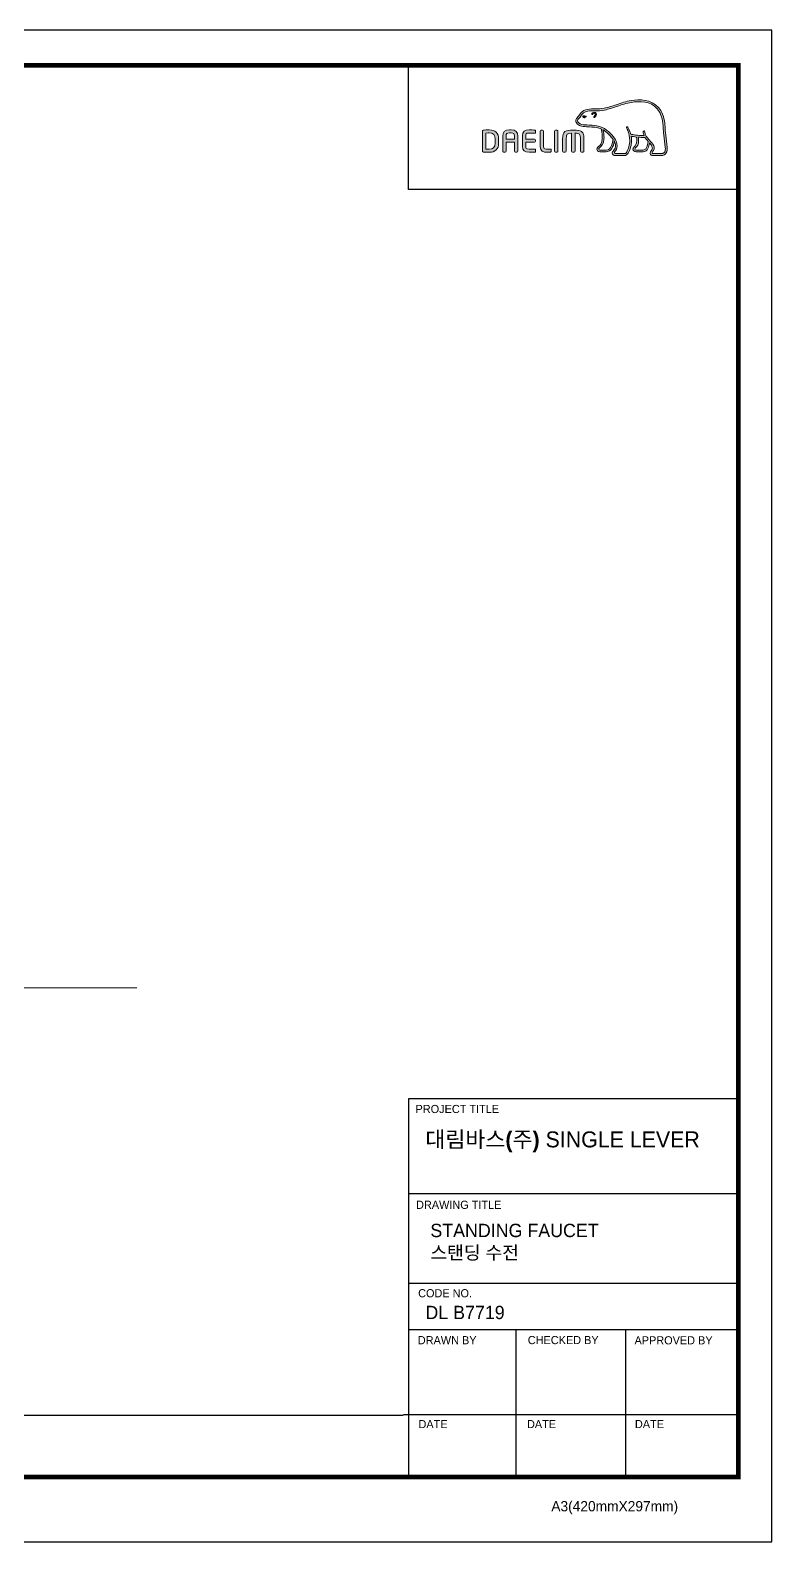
# Model space of a CAD drawing. Extents: x 0 to 3160, y 0 to 2315.
# Drawn here: x 2024 to 3160, y 0 to 2315 of the extents above; entities that cross this region are included whole.
import ezdxf

# ---------------------------------------------------------------- set-up
doc = ezdxf.new("R2010")
doc.units = 0
doc.header["$LTSCALE"] = 10
doc.header["$MEASUREMENT"] = 0
doc.layers.get('0').update_dxf_attribs({"linetype": 'CONTINUOUS'})
doc.layers.add('레이어 1', color=7, linetype='CONTINUOUS', lineweight=0)
doc.layers.add('치수선', color=7, linetype='CONTINUOUS', lineweight=20)
doc.styles.add('Daelim Dimension', font='')
doc.styles.get('Daelim Dimension').set_extended_font_data('나눔고딕')

msp = doc.modelspace()

# ---------------------------------------------------------------- hatches: boundary and pattern name
at = {"layer": '레이어 1'}
h = msp.add_hatch(color=5, dxfattribs=at)
h.dxf.hatch_style = 1
edge = h.paths.add_edge_path(flags=16)
edge.add_spline(control_points=[(2994.8, 2127.6), (2993.5, 2126), (2991.7, 2126), (2991.7, 2126), (2991.7, 2126), (2977.8, 2126), (2977.8, 2126), (2977.3, 2126), (2976.9, 2126.2), (2976.7, 2126.4), (2976.4, 2126.6), (2976.3, 2126.9), (2976.3, 2127.3), (2976.3, 2128.1), (2976.9, 2128.8), (2977.5, 2129.6), (2978.1, 2130.3), (2978.6, 2131), (2978.9, 2131.8), (2979.7, 2133.9), (2979.6, 2136), (2978.7, 2138), (2977.1, 2141.4), (2974.6, 2144.2), (2972.3, 2146.8), (2972.3, 2146.8), (2971.5, 2147.7), (2971.5, 2147.7), (2968.4, 2151.1), (2965.3, 2154.6), (2965, 2159.4), (2964.9, 2160.3), (2964.5, 2160.9), (2963.9, 2160.9), (2963.9, 2160.9), (2963, 2160.5), (2963, 2160.5), (2962.7, 2160.2), (2962.6, 2159.8), (2962.6, 2159.3), (2962.6, 2159.3), (2962.6, 2159.2), (2962.6, 2159.2), (2962.7, 2157.4), (2963.2, 2155.8), (2963.9, 2154), (2963.9, 2154), (2963.9, 2153.8), (2963.9, 2153.8), (2963.9, 2153.8), (2963.8, 2153.8), (2963.8, 2153.8), (2954.9, 2153.5), (2946.1, 2155.1), (2943.6, 2155.8), (2942, 2162.1), (2939.4, 2166.3), (2939.3, 2166.5), (2939.1, 2166.8), (2938.8, 2167.1), (2938.5, 2167.2), (2938.5, 2167.2), (2937.7, 2167.1), (2937.6, 2167.1), (2937.6, 2167), (2937.5, 2166.8), (2937.2, 2166.4), (2937.2, 2166.4), (2937.1, 2166.1), (2937.1, 2166.1), (2937.1, 2166.1), (2937.4, 2165.3), (2937.4, 2165.3), (2937.6, 2164.9), (2942.1, 2156.9), (2942.1, 2146.3), (2942.1, 2139.8), (2940.4, 2133.6), (2937, 2128), (2936.2, 2126.6), (2935.1, 2126), (2933.6, 2126), (2933.6, 2126), (2919.9, 2126), (2919.9, 2126), (2919.4, 2126), (2918.5, 2126.3), (2918.5, 2127.3), (2918.5, 2127.9), (2919, 2128.8), (2919.8, 2129.7), (2925.5, 2136.1), (2922.3, 2146), (2916.8, 2152.5), (2911.5, 2158.8), (2902.9, 2166.7), (2891.9, 2168.7), (2887.9, 2169.3), (2881.5, 2169.7), (2876.3, 2170), (2876.3, 2170), (2871.1, 2170.3), (2871.1, 2170.3), (2868.4, 2170.6), (2863.9, 2172.2), (2862.5, 2174.8), (2862, 2175.8), (2862, 2176.9), (2862.8, 2178.2), (2863.2, 2178.9), (2863.8, 2179.6), (2864.6, 2180.3), (2865.5, 2181.2), (2866.4, 2182.1), (2867.1, 2183.3), (2867.1, 2183.3), (2867.3, 2183.7), (2867.3, 2183.7), (2869.9, 2188.7), (2875.3, 2191.4), (2883.4, 2191.6), (2883.4, 2191.6), (2888, 2191.7), (2888, 2191.7), (2893, 2191.7), (2898.7, 2191.7), (2903.3, 2192.7), (2909.9, 2194.1), (2916.5, 2196.4), (2922.3, 2198.4), (2922.3, 2198.4), (2922.5, 2198.4), (2922.5, 2198.4), (2929.6, 2200.9), (2937.1, 2203.4), (2944.7, 2204.6), (2956.8, 2206.7), (2973.5, 2206.6), (2984, 2194.8), (2988.8, 2189.4), (2991.8, 2181.8), (2992.9, 2172.5), (2992.9, 2172.5), (2992.8, 2172.5), (2992.8, 2172.6), (2992.9, 2172.4), (2992.9, 2171.3), (2993.4, 2165.4), (2993.5, 2162.5), (2993.6, 2159.6), (2994.4, 2154.1), (2994.4, 2154.1), (2996.5, 2135.7), (2996.5, 2135.7), (2996.5, 2135.7), (2996.6, 2133.5), (2996.6, 2133.5), (2996.6, 2130.9), (2996, 2128.9), (2994.8, 2127.6)], knot_values=[0, 0, 0, 0, 1, 1, 1, 2, 2, 2, 3, 3, 3, 4, 4, 4, 5, 5, 5, 6, 6, 6, 7, 7, 7, 8, 8, 8, 9, 9, 9, 10, 10, 10, 11, 11, 11, 12, 12, 12, 13, 13, 13, 14, 14, 14, 15, 15, 15, 16, 16, 16, 17, 17, 17, 18, 18, 18, 19, 19, 19, 20, 20, 20, 21, 21, 21, 22, 22, 22, 23, 23, 23, 24, 24, 24, 25, 25, 25, 26, 26, 26, 27, 27, 27, 28, 28, 28, 29, 29, 29, 30, 30, 30, 31, 31, 31, 32, 32, 32, 33, 33, 33, 34, 34, 34, 35, 35, 35, 36, 36, 36, 37, 37, 37, 38, 38, 38, 39, 39, 39, 40, 40, 40, 41, 41, 41, 42, 42, 42, 43, 43, 43, 44, 44, 44, 45, 45, 45, 46, 46, 46, 47, 47, 47, 48, 48, 48, 49, 49, 49, 50, 50, 50, 51, 51, 51, 52, 52, 52, 53, 53, 53, 53], degree=3, periodic=0)
edge = h.paths.add_edge_path(flags=16)
edge.add_spline(control_points=[(2962.8, 2131.5), (2962.8, 2131.5), (2951.5, 2131.5), (2951.5, 2131.5), (2950.7, 2131.5), (2950, 2132.2), (2950, 2133.1), (2950, 2133.6), (2950.5, 2134.4), (2951, 2134.9), (2953.3, 2137.1), (2955.7, 2140.2), (2955.7, 2145.9), (2955.7, 2145.9), (2955.5, 2148.5), (2955.5, 2148.5), (2955.5, 2148.5), (2955.1, 2151.1), (2955.1, 2151.1), (2955.1, 2151.1), (2955.1, 2151.2), (2955.1, 2151.2), (2955.1, 2151.2), (2955.2, 2151.2), (2955.2, 2151.2), (2957.3, 2151.1), (2961.4, 2150.8), (2965.4, 2151), (2966.4, 2149.4), (2968, 2147.4), (2970.3, 2144.7), (2970.2, 2143.4), (2969.1, 2131.5), (2962.8, 2131.5)], knot_values=[0, 0, 0, 0, 1, 1, 1, 2, 2, 2, 3, 3, 3, 4, 4, 4, 5, 5, 5, 6, 6, 6, 7, 7, 7, 8, 8, 8, 9, 9, 9, 10, 10, 10, 11, 11, 11, 11], degree=3, periodic=0)
edge = h.paths.add_edge_path(flags=16)
edge.add_spline(control_points=[(2906.1, 2131.5), (2906.1, 2131.5), (2896.2, 2131.5), (2896.2, 2131.5), (2895.4, 2131.5), (2894.6, 2132.1), (2894.6, 2133.1), (2894.6, 2133.6), (2895.1, 2134.3), (2895.9, 2135), (2898.4, 2137), (2902.2, 2140), (2902.6, 2148.3), (2902.6, 2148.3), (2902.7, 2150.6), (2902.7, 2150.6), (2902.7, 2154.2), (2901.9, 2158.5), (2901.1, 2162.3), (2901.1, 2162.3), (2901, 2162.7), (2901, 2162.7), (2901, 2162.7), (2901.3, 2162.4), (2901.3, 2162.4), (2902.8, 2161.5), (2910.9, 2156), (2916.6, 2147.9), (2916.2, 2144.1), (2914, 2131.5), (2906.1, 2131.5)], knot_values=[0, 0, 0, 0, 1, 1, 1, 2, 2, 2, 3, 3, 3, 4, 4, 4, 5, 5, 5, 6, 6, 6, 7, 7, 7, 8, 8, 8, 9, 9, 9, 10, 10, 10, 10], degree=3, periodic=0)
edge = h.paths.add_edge_path()
edge.add_spline(control_points=[(2999.3, 2136), (2999.3, 2136), (2997.2, 2154.5), (2997.2, 2154.5), (2996.4, 2160), (2996.3, 2162.9), (2996.2, 2165.5), (2996.2, 2165.5), (2995.7, 2172.8), (2995.7, 2172.8), (2994.6, 2182.7), (2991.3, 2190.8), (2986.1, 2196.7), (2974.8, 2209.4), (2957.1, 2209.5), (2944.2, 2207.4), (2936.3, 2206.1), (2928.8, 2203.5), (2921.5, 2201), (2921.5, 2201), (2921.2, 2201), (2921.2, 2201), (2915.5, 2199), (2909.1, 2196.8), (2902.7, 2195.5), (2898.4, 2194.5), (2892.9, 2194.5), (2888.1, 2194.5), (2888.1, 2194.5), (2883.3, 2194.4), (2883.3, 2194.4), (2874.2, 2194.2), (2867.9, 2191), (2864.7, 2185), (2864.7, 2185), (2864.6, 2184.7), (2864.6, 2184.7), (2864.1, 2183.8), (2863.3, 2183), (2862.6, 2182.3), (2861.9, 2181.5), (2861, 2180.7), (2860.3, 2179.6), (2859.7, 2178.5), (2859.3, 2177.3), (2859.3, 2176.2), (2859.3, 2175.3), (2859.6, 2174.3), (2860.1, 2173.5), (2862, 2169.8), (2867.6, 2167.8), (2870.9, 2167.6), (2870.9, 2167.6), (2875.8, 2167.3), (2875.9, 2167.2), (2880.8, 2167), (2887.5, 2166.6), (2891.4, 2165.9), (2893.6, 2165.5), (2896.2, 2164.7), (2898.6, 2163.5), (2898.8, 2162.9), (2900, 2157.4), (2900, 2150.6), (2900, 2150.6), (2900, 2148.5), (2900, 2148.5), (2899.6, 2141.3), (2896.5, 2138.8), (2894.2, 2137), (2894, 2136.8), (2892, 2135.1), (2891.8, 2133.1), (2891.7, 2131.9), (2892, 2130.9), (2892.7, 2130.1), (2893.5, 2129.3), (2894.6, 2128.9), (2896.2, 2128.9), (2896.2, 2128.9), (2906.1, 2128.9), (2906.1, 2128.9), (2913.5, 2128.9), (2917.2, 2136.9), (2918.3, 2144.4), (2918.3, 2144.4), (2918.3, 2145.4), (2918.3, 2145.4), (2918.3, 2145.4), (2918.6, 2144.9), (2918.6, 2144.9), (2919.6, 2142.8), (2920.2, 2140.3), (2920.2, 2138.3), (2920.2, 2135.7), (2919.3, 2133.3), (2917.7, 2131.6), (2917.4, 2131.2), (2915.4, 2129.1), (2915.4, 2127.1), (2915.4, 2127.1), (2915.4, 2126.7), (2915.4, 2126.7), (2915.7, 2124.3), (2917.6, 2123.2), (2919.5, 2123.2), (2919.5, 2123.2), (2933.6, 2123.2), (2933.6, 2123.2), (2936.1, 2123.2), (2938.1, 2124.4), (2939.4, 2126.5), (2943, 2132.5), (2944.8, 2139), (2944.8, 2145.8), (2944.8, 2147.9), (2944.6, 2150.1), (2944.3, 2152.5), (2944.3, 2152.5), (2944.2, 2152.7), (2944.2, 2152.7), (2944.2, 2152.7), (2944.4, 2152.6), (2944.4, 2152.6), (2946.1, 2152.3), (2948.8, 2151.8), (2952.2, 2151.5), (2952.2, 2151.5), (2952.3, 2151.5), (2952.3, 2151.5), (2952.3, 2151.5), (2952.8, 2148.9), (2952.8, 2148.9), (2952.8, 2148.9), (2952.9, 2148.3), (2952.9, 2148.3), (2952.9, 2148.3), (2953, 2146), (2953, 2146), (2953, 2140.5), (2950.5, 2138.1), (2949.2, 2136.8), (2949.1, 2136.8), (2947.3, 2134.9), (2947.1, 2133.2), (2947.1, 2133.2), (2947, 2132.7), (2947, 2132.7), (2947, 2132.2), (2947.1, 2131.1), (2948.1, 2130.2), (2948.9, 2129.3), (2950.1, 2128.9), (2951.8, 2128.9), (2951.8, 2128.9), (2962.8, 2128.9), (2962.8, 2128.9), (2969.5, 2128.9), (2971.5, 2137.4), (2972.3, 2142.1), (2972.3, 2142.1), (2972.3, 2142.6), (2972.3, 2142.6), (2972.3, 2142.6), (2972.6, 2142.3), (2972.6, 2142.3), (2974.1, 2140.3), (2975.5, 2138.1), (2976.1, 2136.8), (2976.5, 2136), (2976.7, 2135.3), (2976.7, 2134.5), (2976.7, 2134.5), (2976.4, 2132.9), (2976.4, 2132.9), (2976.2, 2132), (2975.6, 2131.2), (2975, 2130.5), (2974.1, 2129.4), (2973.3, 2128.2), (2973.3, 2126.8), (2973.3, 2126.8), (2973.4, 2126.1), (2973.4, 2126.1), (2973.8, 2124.2), (2975.2, 2123.2), (2977.5, 2123.2), (2977.5, 2123.2), (2991.7, 2123.2), (2991.7, 2123.2), (2992, 2123.2), (2994.7, 2123.3), (2996.9, 2125.6), (2998.6, 2127.5), (2999.5, 2130.1), (2999.5, 2133.5), (2999.5, 2133.5), (2999.3, 2136), (2999.3, 2136)], knot_values=[0, 0, 0, 0, 1, 1, 1, 2, 2, 2, 3, 3, 3, 4, 4, 4, 5, 5, 5, 6, 6, 6, 7, 7, 7, 8, 8, 8, 9, 9, 9, 10, 10, 10, 11, 11, 11, 12, 12, 12, 13, 13, 13, 14, 14, 14, 15, 15, 15, 16, 16, 16, 17, 17, 17, 18, 18, 18, 19, 19, 19, 20, 20, 20, 21, 21, 21, 22, 22, 22, 23, 23, 23, 24, 24, 24, 25, 25, 25, 26, 26, 26, 27, 27, 27, 28, 28, 28, 29, 29, 29, 30, 30, 30, 31, 31, 31, 32, 32, 32, 33, 33, 33, 34, 34, 34, 35, 35, 35, 36, 36, 36, 37, 37, 37, 38, 38, 38, 39, 39, 39, 40, 40, 40, 41, 41, 41, 42, 42, 42, 43, 43, 43, 44, 44, 44, 45, 45, 45, 46, 46, 46, 47, 47, 47, 48, 48, 48, 49, 49, 49, 50, 50, 50, 51, 51, 51, 52, 52, 52, 53, 53, 53, 54, 54, 54, 55, 55, 55, 56, 56, 56, 57, 57, 57, 58, 58, 58, 59, 59, 59, 60, 60, 60, 61, 61, 61, 62, 62, 62, 63, 63, 63, 64, 64, 64, 65, 65, 65, 66, 66, 66, 66], degree=3, periodic=0)
edge = h.paths.add_edge_path(flags=0)
edge.add_spline(control_points=[(2870.6, 2183.7), (2870.6, 2183.7), (2872.7, 2184.6), (2875.2, 2183.6), (2875.2, 2183.6), (2875.6, 2183.5), (2875.1, 2182.9), (2873.9, 2181.2), (2872.7, 2180.9), (2872.7, 2180.9), (2872.7, 2180.9), (2871.8, 2180.6), (2871.3, 2181.2), (2870.3, 2182.3), (2870.3, 2183), (2870.3, 2183), (2870.3, 2183), (2870.2, 2183.5), (2870.6, 2183.7)], knot_values=[0, 0, 0, 0, 1, 1, 1, 2, 2, 2, 3, 3, 3, 4, 4, 4, 5, 5, 5, 6, 6, 6, 6], degree=3, periodic=0)
edge = h.paths.add_edge_path(flags=0)
edge.add_spline(control_points=[(2884.2, 2187.4), (2883.9, 2187.1), (2883.9, 2186.5), (2884.2, 2186.2), (2884.5, 2186), (2885.1, 2186), (2885.4, 2186.4), (2885.5, 2186.5), (2887.2, 2188.5), (2888.7, 2187.5), (2889.2, 2187.1), (2889.4, 2186.6), (2889.3, 2185.9), (2889.2, 2184.8), (2888.2, 2183.5), (2887.6, 2183.1), (2887.2, 2182.8), (2886.9, 2182.3), (2887.1, 2181.9), (2887.3, 2181.5), (2887.8, 2181.4), (2888.2, 2181.6), (2889.4, 2182.2), (2891, 2184.1), (2891.2, 2185.9), (2891.3, 2187.2), (2890.7, 2188.2), (2889.7, 2188.9), (2887.6, 2190.5), (2885.1, 2188.4), (2884.2, 2187.4)], knot_values=[0, 0, 0, 0, 1, 1, 1, 2, 2, 2, 3, 3, 3, 4, 4, 4, 5, 5, 5, 6, 6, 6, 7, 7, 7, 8, 8, 8, 9, 9, 9, 10, 10, 10, 10], degree=3, periodic=0)
edge = h.paths.add_edge_path(flags=0)
edge.add_spline(control_points=[(2883.9, 2185.9), (2883.9, 2185.9), (2883.9, 2185.9), (2883.9, 2185.9), (2883.9, 2185.9), (2883.9, 2185.9), (2883.9, 2185.9)], knot_values=[0, 0, 0, 0, 1, 1, 1, 2, 2, 2, 2], degree=3, periodic=0)
h = msp.add_hatch(color=5, dxfattribs=at)
h.dxf.hatch_style = 2
edge = h.paths.add_edge_path()
edge.add_spline(control_points=[(2870.6, 2183.7), (2870.6, 2183.7), (2872.7, 2184.6), (2875.2, 2183.6), (2875.2, 2183.6), (2875.6, 2183.5), (2875.1, 2182.9), (2873.9, 2181.2), (2872.7, 2180.9), (2872.7, 2180.9), (2872.7, 2180.9), (2871.8, 2180.6), (2871.3, 2181.2), (2870.3, 2182.3), (2870.3, 2183), (2870.3, 2183), (2870.3, 2183), (2870.2, 2183.5), (2870.6, 2183.7)], knot_values=[0, 0, 0, 0, 1, 1, 1, 2, 2, 2, 3, 3, 3, 4, 4, 4, 5, 5, 5, 6, 6, 6, 6], degree=3, periodic=0)
h = msp.add_hatch(color=5, dxfattribs=at)
h.dxf.hatch_style = 2
edge = h.paths.add_edge_path()
edge.add_spline(control_points=[(2884.2, 2187.4), (2883.9, 2187.1), (2883.9, 2186.5), (2884.2, 2186.2), (2884.5, 2186), (2885.1, 2186), (2885.4, 2186.4), (2885.5, 2186.5), (2887.2, 2188.5), (2888.7, 2187.5), (2889.2, 2187.1), (2889.4, 2186.6), (2889.3, 2185.9), (2889.2, 2184.8), (2888.2, 2183.5), (2887.6, 2183.1), (2887.2, 2182.8), (2886.9, 2182.3), (2887.1, 2181.9), (2887.3, 2181.5), (2887.8, 2181.4), (2888.2, 2181.6), (2889.4, 2182.2), (2891, 2184.1), (2891.2, 2185.9), (2891.3, 2187.2), (2890.7, 2188.2), (2889.7, 2188.9), (2887.6, 2190.5), (2885.1, 2188.4), (2884.2, 2187.4)], knot_values=[0, 0, 0, 0, 1, 1, 1, 2, 2, 2, 3, 3, 3, 4, 4, 4, 5, 5, 5, 6, 6, 6, 7, 7, 7, 8, 8, 8, 9, 9, 9, 10, 10, 10, 10], degree=3, periodic=0)
h = msp.add_hatch(color=5, dxfattribs=at)
h.dxf.hatch_style = 2
edge = h.paths.add_edge_path()
edge.add_spline(control_points=[(2735.9, 2142.3), (2735.9, 2135.9), (2733, 2132.7), (2727, 2132.7), (2727, 2132.7), (2722.8, 2132.8), (2721.7, 2132.8), (2721.7, 2132.8), (2721.7, 2157.5), (2721.7, 2157.5), (2723.9, 2157.7), (2726.9, 2157.8), (2727, 2157.8), (2733.2, 2157.8), (2735.9, 2154.8), (2735.9, 2148.2), (2735.9, 2148.2), (2735.9, 2142.3), (2735.9, 2142.3)], knot_values=[0, 0, 0, 0, 1, 1, 1, 2, 2, 2, 3, 3, 3, 4, 4, 4, 5, 5, 5, 6, 6, 6, 6], degree=3, periodic=0)
edge = h.paths.add_edge_path()
edge.add_spline(control_points=[(2727, 2162.4), (2723.6, 2162.4), (2719.3, 2162.2), (2717.8, 2162), (2716.9, 2161.8), (2716.4, 2161.2), (2716.4, 2160.3), (2716.4, 2160.3), (2716.4, 2130.2), (2716.4, 2130.2), (2716.4, 2129.3), (2716.9, 2128.7), (2717.9, 2128.5), (2719.2, 2128.3), (2723.6, 2128.1), (2727, 2128.1), (2736.3, 2128.1), (2741.3, 2133), (2741.3, 2142.3), (2741.3, 2142.3), (2741.3, 2148.2), (2741.3, 2148.2), (2741.3, 2157.5), (2736.3, 2162.4), (2727, 2162.4)], knot_values=[0, 0, 0, 0, 1, 1, 1, 2, 2, 2, 3, 3, 3, 4, 4, 4, 5, 5, 5, 6, 6, 6, 7, 7, 7, 8, 8, 8, 8], degree=3, periodic=0)
h = msp.add_hatch(color=5, dxfattribs=at)
h.dxf.hatch_style = 2
edge = h.paths.add_edge_path()
edge.add_spline(control_points=[(2765.5, 2148.2), (2765.5, 2148.2), (2752.8, 2148.2), (2752.8, 2148.2), (2752.8, 2148.7), (2752.8, 2152.7), (2752.8, 2152.7), (2752.8, 2157), (2754.1, 2157.7), (2757.8, 2157.7), (2757.8, 2157.7), (2760.5, 2157.7), (2760.5, 2157.7), (2764.2, 2157.7), (2765.5, 2157), (2765.5, 2152.7), (2765.5, 2152.7), (2765.5, 2148.7), (2765.5, 2148.2)], knot_values=[0, 0, 0, 0, 1, 1, 1, 2, 2, 2, 3, 3, 3, 4, 4, 4, 5, 5, 5, 6, 6, 6, 6], degree=3, periodic=0)
edge = h.paths.add_edge_path()
edge.add_spline(control_points=[(2760.5, 2162.4), (2760.5, 2162.4), (2757.8, 2162.4), (2757.8, 2162.4), (2750.7, 2162.4), (2747.5, 2159.4), (2747.5, 2152.7), (2747.5, 2152.7), (2747.5, 2129.9), (2747.5, 2129.9), (2747.5, 2129.1), (2748.1, 2128.4), (2748.9, 2128.4), (2748.9, 2128.4), (2751.4, 2128.4), (2751.4, 2128.4), (2752.3, 2128.4), (2752.8, 2129.2), (2752.8, 2129.9), (2752.8, 2129.9), (2752.8, 2143), (2752.8, 2143.5), (2752.8, 2143.5), (2765.5, 2143.5), (2765.5, 2143.5), (2765.5, 2143), (2765.5, 2129.9), (2765.5, 2129.9), (2765.5, 2129.1), (2766.1, 2128.4), (2766.9, 2128.4), (2766.9, 2128.4), (2769.4, 2128.4), (2769.4, 2128.4), (2770.2, 2128.4), (2770.8, 2129.2), (2770.8, 2129.9), (2770.8, 2129.9), (2770.8, 2152.7), (2770.8, 2152.7), (2770.8, 2159.4), (2767.6, 2162.4), (2760.5, 2162.4)], knot_values=[0, 0, 0, 0, 1, 1, 1, 2, 2, 2, 3, 3, 3, 4, 4, 4, 5, 5, 5, 6, 6, 6, 7, 7, 7, 8, 8, 8, 9, 9, 9, 10, 10, 10, 11, 11, 11, 12, 12, 12, 13, 13, 13, 14, 14, 14, 14], degree=3, periodic=0)
h = msp.add_hatch(color=5, dxfattribs=at)
h.dxf.hatch_style = 2
edge = h.paths.add_edge_path()
edge.add_spline(control_points=[(2777.6, 2153.7), (2777.6, 2153.7), (2777.6, 2136.8), (2777.6, 2136.8), (2777.6, 2131), (2781, 2128.1), (2787.9, 2128.1), (2791, 2128.1), (2795.1, 2128.2), (2796.8, 2128.3), (2796.7, 2128.3), (2797.6, 2128.4), (2797.6, 2128.4), (2797.6, 2128.4), (2797.8, 2128.4), (2797.8, 2128.4), (2797.8, 2128.4), (2797.8, 2132.9), (2797.8, 2132.9), (2797.8, 2132.9), (2787.9, 2132.9), (2787.9, 2132.9), (2783, 2132.9), (2783, 2134.3), (2783, 2136.8), (2783, 2136.8), (2783, 2143.1), (2783, 2143.6), (2783.5, 2143.6), (2796.3, 2143.6), (2796.3, 2143.6), (2797.1, 2143.6), (2797.8, 2144.2), (2797.8, 2145), (2797.8, 2145), (2797.8, 2146.7), (2797.8, 2146.7), (2797.8, 2147.5), (2797.1, 2148.2), (2796.3, 2148.2), (2796.3, 2148.2), (2783.5, 2148.2), (2783, 2148.2), (2783, 2148.7), (2783, 2153.7), (2783, 2153.7), (2783, 2156.2), (2783, 2157.6), (2787.9, 2157.6), (2787.9, 2157.6), (2797.8, 2157.6), (2797.8, 2157.6), (2797.8, 2157.6), (2797.8, 2162), (2797.8, 2162), (2797.8, 2162), (2796.8, 2162.1), (2796.8, 2162.1), (2794.8, 2162.3), (2790.4, 2162.4), (2787.9, 2162.4), (2781, 2162.4), (2777.6, 2159.5), (2777.6, 2153.7)], knot_values=[0, 0, 0, 0, 1, 1, 1, 2, 2, 2, 3, 3, 3, 4, 4, 4, 5, 5, 5, 6, 6, 6, 7, 7, 7, 8, 8, 8, 9, 9, 9, 10, 10, 10, 11, 11, 11, 12, 12, 12, 13, 13, 13, 14, 14, 14, 15, 15, 15, 16, 16, 16, 17, 17, 17, 18, 18, 18, 19, 19, 19, 20, 20, 20, 21, 21, 21, 21], degree=3, periodic=0)
h = msp.add_hatch(color=5, dxfattribs=at)
h.dxf.hatch_style = 2
edge = h.paths.add_edge_path()
edge.add_spline(control_points=[(2806.4, 2162.1), (2805.6, 2162.1), (2804.9, 2161.4), (2804.9, 2160.6), (2804.9, 2160.6), (2804.9, 2136.8), (2804.9, 2136.8), (2804.9, 2129.1), (2810.2, 2128.1), (2814.8, 2128.1), (2818.1, 2128.1), (2819, 2128.2), (2820, 2128.4), (2820, 2128.4), (2820.6, 2128.5), (2820.6, 2128.5), (2820.6, 2128.5), (2821.4, 2128.6), (2821.4, 2128.6), (2821.4, 2128.6), (2821.6, 2128.6), (2821.6, 2128.6), (2821.6, 2128.6), (2821.6, 2132.9), (2821.6, 2132.9), (2821.6, 2132.9), (2814.8, 2132.9), (2814.8, 2132.9), (2810.2, 2132.9), (2810.2, 2134.6), (2810.2, 2136.3), (2810.2, 2136.3), (2810.2, 2160.6), (2810.2, 2160.6), (2810.2, 2161.4), (2809.5, 2162.1), (2808.7, 2162.1), (2808.7, 2162.1), (2806.4, 2162.1), (2806.4, 2162.1)], knot_values=[0, 0, 0, 0, 1, 1, 1, 2, 2, 2, 3, 3, 3, 4, 4, 4, 5, 5, 5, 6, 6, 6, 7, 7, 7, 8, 8, 8, 9, 9, 9, 10, 10, 10, 11, 11, 11, 12, 12, 12, 13, 13, 13, 13], degree=3, periodic=0)
h = msp.add_hatch(color=5, dxfattribs=at)
h.dxf.hatch_style = 2
edge = h.paths.add_edge_path()
edge.add_spline(control_points=[(2828.2, 2162.1), (2827.3, 2162.1), (2826.8, 2161.4), (2826.8, 2160.7), (2826.8, 2160.7), (2826.8, 2129.9), (2826.8, 2129.9), (2826.8, 2129.1), (2827.4, 2128.4), (2828.2, 2128.4), (2828.2, 2128.4), (2830.7, 2128.4), (2830.7, 2128.4), (2831.6, 2128.4), (2832.1, 2129.2), (2832.1, 2129.9), (2832.1, 2129.9), (2832.1, 2160.7), (2832.1, 2160.7), (2832.1, 2161.5), (2831.5, 2162.1), (2830.7, 2162.1), (2830.7, 2162.1), (2828.2, 2162.1), (2828.2, 2162.1)], knot_values=[0, 0, 0, 0, 1, 1, 1, 2, 2, 2, 3, 3, 3, 4, 4, 4, 5, 5, 5, 6, 6, 6, 7, 7, 7, 8, 8, 8, 8], degree=3, periodic=0)
h = msp.add_hatch(color=5, dxfattribs=at)
h.dxf.hatch_style = 2
edge = h.paths.add_edge_path()
edge.add_spline(control_points=[(2839.3, 2148.8), (2839.3, 2148.8), (2839.3, 2129.9), (2839.3, 2129.9), (2839.3, 2129.1), (2840, 2128.4), (2840.8, 2128.4), (2840.8, 2128.4), (2843.3, 2128.4), (2843.3, 2128.4), (2844.2, 2128.4), (2844.7, 2129.2), (2844.7, 2129.9), (2844.7, 2129.9), (2844.7, 2148.4), (2844.7, 2148.4), (2844.7, 2156.5), (2846.1, 2157.3), (2853, 2157.3), (2853, 2156.8), (2853, 2129.9), (2853, 2129.9), (2853, 2129), (2853.6, 2128.4), (2854.4, 2128.4), (2854.4, 2128.4), (2856.9, 2128.4), (2856.9, 2128.4), (2857.8, 2128.4), (2858.3, 2129.2), (2858.3, 2129.9), (2858.3, 2129.9), (2858.3, 2156.7), (2858.3, 2157.3), (2861.6, 2157.2), (2863.8, 2157), (2865.1, 2155.8), (2866.3, 2154.5), (2866.6, 2152.1), (2866.6, 2148.4), (2866.6, 2148.4), (2866.6, 2129.9), (2866.6, 2129.9), (2866.6, 2129.1), (2867.3, 2128.4), (2868, 2128.4), (2868, 2128.4), (2870.6, 2128.4), (2870.6, 2128.4), (2871.5, 2128.4), (2872, 2129.2), (2872, 2129.9), (2872, 2129.9), (2872, 2148.8), (2872, 2148.8), (2872, 2160.3), (2867.9, 2162.2), (2855.7, 2162.2), (2843.4, 2162.2), (2839.3, 2160.3), (2839.3, 2148.8)], knot_values=[0, 0, 0, 0, 1, 1, 1, 2, 2, 2, 3, 3, 3, 4, 4, 4, 5, 5, 5, 6, 6, 6, 7, 7, 7, 8, 8, 8, 9, 9, 9, 10, 10, 10, 11, 11, 11, 12, 12, 12, 13, 13, 13, 14, 14, 14, 15, 15, 15, 16, 16, 16, 17, 17, 17, 18, 18, 18, 19, 19, 19, 20, 20, 20, 20], degree=3, periodic=0)

# ---------------------------------------------------------------- linework, layer by layer
at = {"color": 5, "ltscale": 0.5}
for p, q in [((2603.5, 2071.1), (2603.5, 2261.3)), ((2603.5, 678.6), (2603.5, 96.1))]:
    msp.add_line(p, q, dxfattribs=at)
at = {"color": 5}
for p, q in [((2905.6, 2128.9), (2905.6, 2128.9)), ((50.8, 194), (2594.9, 194))]:
    msp.add_line(p, q, dxfattribs=at)
at = {"color": 5, "ltscale": 40}
for p, q in [((3108.4, 2071.1), (2603.5, 2071.1)), ((3108.4, 678.6), (2603.5, 678.6)), ((3108.4, 532.7), (2603.5, 532.7)), ((3108.4, 532.7), (2603.5, 532.7)), ((3108.4, 395.4), (2603.5, 395.4)), ((3108.4, 395.4), (2603.5, 395.4)), ((3108.4, 324.6), (2603.5, 324.6)), ((3108.4, 324.6), (2603.5, 324.6)), ((2767.5, 324.6), (2767.5, 99.1)), ((2935.8, 324.6), (2935.8, 99.1)), ((3108.4, 194.3), (2595.5, 194.3)), ((3108.4, 194.3), (2607.4, 194.3)), ((3108.4, 99.1), (2675.7, 99.1))]:
    msp.add_line(p, q, dxfattribs=at)
at = {"ltscale": 0.5}
msp.add_lwpolyline([(0, 0), (3159.5, 0), (3159.5, 2315), (0, 2315)], close=True, dxfattribs=at)
at = {"color": 5, "linetype": 'ByBlock', "lineweight": 200, "const_width": 7.28}
msp.add_lwpolyline([(50.8, 99.1), (3108.4, 99.1), (3108.4, 2261.3), (50.8, 2261.3)], close=True, dxfattribs=at)
at = {"layer": '레이어 1', "color": 5}
for points, knots in [([(2999.3, 2136), (2999.3, 2136), (2997.2, 2154.5), (2997.2, 2154.5), (2996.4, 2160), (2996.3, 2162.9), (2996.2, 2165.5), (2996.2, 2165.5), (2995.7, 2172.8), (2995.7, 2172.8), (2994.6, 2182.7), (2991.3, 2190.8), (2986.1, 2196.7), (2974.8, 2209.4), (2957.1, 2209.5), (2944.2, 2207.4), (2936.3, 2206.1), (2928.8, 2203.5), (2921.5, 2201), (2921.5, 2201), (2921.2, 2201), (2921.2, 2201), (2915.5, 2199), (2909.1, 2196.8), (2902.7, 2195.5), (2898.4, 2194.5), (2892.9, 2194.5), (2888.1, 2194.5), (2888.1, 2194.5), (2883.3, 2194.4), (2883.3, 2194.4), (2874.2, 2194.2), (2867.9, 2191), (2864.7, 2185), (2864.7, 2185), (2864.6, 2184.7), (2864.6, 2184.7), (2864.1, 2183.8), (2863.3, 2183), (2862.6, 2182.3), (2861.9, 2181.5), (2861, 2180.7), (2860.3, 2179.6), (2859.7, 2178.5), (2859.3, 2177.3), (2859.3, 2176.2), (2859.3, 2175.3), (2859.6, 2174.3), (2860.1, 2173.5), (2862, 2169.8), (2867.6, 2167.8), (2870.9, 2167.6), (2870.9, 2167.6), (2875.8, 2167.3), (2875.9, 2167.2), (2880.8, 2167), (2887.5, 2166.6), (2891.4, 2165.9), (2893.6, 2165.5), (2896.2, 2164.7), (2898.6, 2163.5), (2898.8, 2162.9), (2900, 2157.4), (2900, 2150.6), (2900, 2150.6), (2900, 2148.5), (2900, 2148.5), (2899.6, 2141.3), (2896.5, 2138.8), (2894.2, 2137), (2894, 2136.8), (2892, 2135.1), (2891.8, 2133.1), (2891.7, 2131.9), (2892, 2130.9), (2892.7, 2130.1), (2893.5, 2129.3), (2894.6, 2128.9), (2896.2, 2128.9), (2896.2, 2128.9), (2906.1, 2128.9), (2906.1, 2128.9), (2913.5, 2128.9), (2917.2, 2136.9), (2918.3, 2144.4), (2918.3, 2144.4), (2918.3, 2145.4), (2918.3, 2145.4), (2918.3, 2145.4), (2918.6, 2144.9), (2918.6, 2144.9), (2919.6, 2142.8), (2920.2, 2140.3), (2920.2, 2138.3), (2920.2, 2135.7), (2919.3, 2133.3), (2917.7, 2131.6), (2917.4, 2131.2), (2915.4, 2129.1), (2915.4, 2127.1), (2915.4, 2127.1), (2915.4, 2126.7), (2915.4, 2126.7), (2915.7, 2124.3), (2917.6, 2123.2), (2919.5, 2123.2), (2919.5, 2123.2), (2933.6, 2123.2), (2933.6, 2123.2), (2936.1, 2123.2), (2938.1, 2124.4), (2939.4, 2126.5), (2943, 2132.5), (2944.8, 2139), (2944.8, 2145.8), (2944.8, 2147.9), (2944.6, 2150.1), (2944.3, 2152.5), (2944.3, 2152.5), (2944.2, 2152.7), (2944.2, 2152.7), (2944.2, 2152.7), (2944.4, 2152.6), (2944.4, 2152.6), (2946.1, 2152.3), (2948.8, 2151.8), (2952.2, 2151.5), (2952.2, 2151.5), (2952.3, 2151.5), (2952.3, 2151.5), (2952.3, 2151.5), (2952.8, 2148.9), (2952.8, 2148.9), (2952.8, 2148.9), (2952.9, 2148.3), (2952.9, 2148.3), (2952.9, 2148.3), (2953, 2146), (2953, 2146), (2953, 2140.5), (2950.5, 2138.1), (2949.2, 2136.8), (2949.1, 2136.8), (2947.3, 2134.9), (2947.1, 2133.2), (2947.1, 2133.2), (2947, 2132.7), (2947, 2132.7), (2947, 2132.2), (2947.1, 2131.1), (2948.1, 2130.2), (2948.9, 2129.3), (2950.1, 2128.9), (2951.8, 2128.9), (2951.8, 2128.9), (2962.8, 2128.9), (2962.8, 2128.9), (2969.5, 2128.9), (2971.5, 2137.4), (2972.3, 2142.1), (2972.3, 2142.1), (2972.3, 2142.6), (2972.3, 2142.6), (2972.3, 2142.6), (2972.6, 2142.3), (2972.6, 2142.3), (2974.1, 2140.3), (2975.5, 2138.1), (2976.1, 2136.8), (2976.5, 2136), (2976.7, 2135.3), (2976.7, 2134.5), (2976.7, 2134.5), (2976.4, 2132.9), (2976.4, 2132.9), (2976.2, 2132), (2975.6, 2131.2), (2975, 2130.5), (2974.1, 2129.4), (2973.3, 2128.2), (2973.3, 2126.8), (2973.3, 2126.8), (2973.4, 2126.1), (2973.4, 2126.1), (2973.8, 2124.2), (2975.2, 2123.2), (2977.5, 2123.2), (2977.5, 2123.2), (2991.7, 2123.2), (2991.7, 2123.2), (2992, 2123.2), (2994.7, 2123.3), (2996.9, 2125.6), (2998.6, 2127.5), (2999.5, 2130.1), (2999.5, 2133.5), (2999.5, 2133.5), (2999.3, 2136), (2999.3, 2136)], [0, 0, 0, 0, 1, 1, 1, 2, 2, 2, 3, 3, 3, 4, 4, 4, 5, 5, 5, 6, 6, 6, 7, 7, 7, 8, 8, 8, 9, 9, 9, 10, 10, 10, 11, 11, 11, 12, 12, 12, 13, 13, 13, 14, 14, 14, 15, 15, 15, 16, 16, 16, 17, 17, 17, 18, 18, 18, 19, 19, 19, 20, 20, 20, 21, 21, 21, 22, 22, 22, 23, 23, 23, 24, 24, 24, 25, 25, 25, 26, 26, 26, 27, 27, 27, 28, 28, 28, 29, 29, 29, 30, 30, 30, 31, 31, 31, 32, 32, 32, 33, 33, 33, 34, 34, 34, 35, 35, 35, 36, 36, 36, 37, 37, 37, 38, 38, 38, 39, 39, 39, 40, 40, 40, 41, 41, 41, 42, 42, 42, 43, 43, 43, 44, 44, 44, 45, 45, 45, 46, 46, 46, 47, 47, 47, 48, 48, 48, 49, 49, 49, 50, 50, 50, 51, 51, 51, 52, 52, 52, 53, 53, 53, 54, 54, 54, 55, 55, 55, 56, 56, 56, 57, 57, 57, 58, 58, 58, 59, 59, 59, 60, 60, 60, 61, 61, 61, 62, 62, 62, 63, 63, 63, 64, 64, 64, 65, 65, 65, 66, 66, 66, 66]), ([(2870.6, 2183.7), (2870.6, 2183.7), (2872.7, 2184.6), (2875.2, 2183.6), (2875.2, 2183.6), (2875.6, 2183.5), (2875.1, 2182.9), (2873.9, 2181.2), (2872.7, 2180.9), (2872.7, 2180.9), (2872.7, 2180.9), (2871.8, 2180.6), (2871.3, 2181.2), (2870.3, 2182.3), (2870.3, 2183), (2870.3, 2183), (2870.3, 2183), (2870.2, 2183.5), (2870.6, 2183.7)], [0, 0, 0, 0, 1, 1, 1, 2, 2, 2, 3, 3, 3, 4, 4, 4, 5, 5, 5, 6, 6, 6, 6]), ([(2884.2, 2187.4), (2883.9, 2187.1), (2883.9, 2186.5), (2884.2, 2186.2), (2884.5, 2186), (2885.1, 2186), (2885.4, 2186.4), (2885.5, 2186.5), (2887.2, 2188.5), (2888.7, 2187.5), (2889.2, 2187.1), (2889.4, 2186.6), (2889.3, 2185.9), (2889.2, 2184.8), (2888.2, 2183.5), (2887.6, 2183.1), (2887.2, 2182.8), (2886.9, 2182.3), (2887.1, 2181.9), (2887.3, 2181.5), (2887.8, 2181.4), (2888.2, 2181.6), (2889.4, 2182.2), (2891, 2184.1), (2891.2, 2185.9), (2891.3, 2187.2), (2890.7, 2188.2), (2889.7, 2188.9), (2887.6, 2190.5), (2885.1, 2188.4), (2884.2, 2187.4)], [0, 0, 0, 0, 1, 1, 1, 2, 2, 2, 3, 3, 3, 4, 4, 4, 5, 5, 5, 6, 6, 6, 7, 7, 7, 8, 8, 8, 9, 9, 9, 10, 10, 10, 10]), ([(2883.9, 2185.9), (2883.9, 2185.9), (2883.9, 2185.9), (2883.9, 2185.9), (2883.9, 2185.9), (2883.9, 2185.9), (2883.9, 2185.9)], [0, 0, 0, 0, 1, 1, 1, 2, 2, 2, 2]), ([(2727, 2162.4), (2723.6, 2162.4), (2719.3, 2162.2), (2717.8, 2162), (2716.9, 2161.8), (2716.4, 2161.2), (2716.4, 2160.3), (2716.4, 2160.3), (2716.4, 2130.2), (2716.4, 2130.2), (2716.4, 2129.3), (2716.9, 2128.7), (2717.9, 2128.5), (2719.2, 2128.3), (2723.6, 2128.1), (2727, 2128.1), (2736.3, 2128.1), (2741.3, 2133), (2741.3, 2142.3), (2741.3, 2142.3), (2741.3, 2148.2), (2741.3, 2148.2), (2741.3, 2157.5), (2736.3, 2162.4), (2727, 2162.4)], [0, 0, 0, 0, 1, 1, 1, 2, 2, 2, 3, 3, 3, 4, 4, 4, 5, 5, 5, 6, 6, 6, 7, 7, 7, 8, 8, 8, 8]), ([(2735.9, 2142.3), (2735.9, 2135.9), (2733, 2132.7), (2727, 2132.7), (2727, 2132.7), (2722.8, 2132.8), (2721.7, 2132.8), (2721.7, 2132.8), (2721.7, 2157.5), (2721.7, 2157.5), (2723.9, 2157.7), (2726.9, 2157.8), (2727, 2157.8), (2733.2, 2157.8), (2735.9, 2154.8), (2735.9, 2148.2), (2735.9, 2148.2), (2735.9, 2142.3), (2735.9, 2142.3)], [0, 0, 0, 0, 1, 1, 1, 2, 2, 2, 3, 3, 3, 4, 4, 4, 5, 5, 5, 6, 6, 6, 6]), ([(2760.5, 2162.4), (2760.5, 2162.4), (2757.8, 2162.4), (2757.8, 2162.4), (2750.7, 2162.4), (2747.5, 2159.4), (2747.5, 2152.7), (2747.5, 2152.7), (2747.5, 2129.9), (2747.5, 2129.9), (2747.5, 2129.1), (2748.1, 2128.4), (2748.9, 2128.4), (2748.9, 2128.4), (2751.4, 2128.4), (2751.4, 2128.4), (2752.3, 2128.4), (2752.8, 2129.2), (2752.8, 2129.9), (2752.8, 2129.9), (2752.8, 2143), (2752.8, 2143.5), (2752.8, 2143.5), (2765.5, 2143.5), (2765.5, 2143.5), (2765.5, 2143), (2765.5, 2129.9), (2765.5, 2129.9), (2765.5, 2129.1), (2766.1, 2128.4), (2766.9, 2128.4), (2766.9, 2128.4), (2769.4, 2128.4), (2769.4, 2128.4), (2770.2, 2128.4), (2770.8, 2129.2), (2770.8, 2129.9), (2770.8, 2129.9), (2770.8, 2152.7), (2770.8, 2152.7), (2770.8, 2159.4), (2767.6, 2162.4), (2760.5, 2162.4)], [0, 0, 0, 0, 1, 1, 1, 2, 2, 2, 3, 3, 3, 4, 4, 4, 5, 5, 5, 6, 6, 6, 7, 7, 7, 8, 8, 8, 9, 9, 9, 10, 10, 10, 11, 11, 11, 12, 12, 12, 13, 13, 13, 14, 14, 14, 14]), ([(2765.5, 2148.2), (2765.5, 2148.2), (2752.8, 2148.2), (2752.8, 2148.2), (2752.8, 2148.7), (2752.8, 2152.7), (2752.8, 2152.7), (2752.8, 2157), (2754.1, 2157.7), (2757.8, 2157.7), (2757.8, 2157.7), (2760.5, 2157.7), (2760.5, 2157.7), (2764.2, 2157.7), (2765.5, 2157), (2765.5, 2152.7), (2765.5, 2152.7), (2765.5, 2148.7), (2765.5, 2148.2)], [0, 0, 0, 0, 1, 1, 1, 2, 2, 2, 3, 3, 3, 4, 4, 4, 5, 5, 5, 6, 6, 6, 6]), ([(2777.6, 2153.7), (2777.6, 2153.7), (2777.6, 2136.8), (2777.6, 2136.8), (2777.6, 2131), (2781, 2128.1), (2787.9, 2128.1), (2791, 2128.1), (2795.1, 2128.2), (2796.8, 2128.3), (2796.7, 2128.3), (2797.6, 2128.4), (2797.6, 2128.4), (2797.6, 2128.4), (2797.8, 2128.4), (2797.8, 2128.4), (2797.8, 2128.4), (2797.8, 2132.9), (2797.8, 2132.9), (2797.8, 2132.9), (2787.9, 2132.9), (2787.9, 2132.9), (2783, 2132.9), (2783, 2134.3), (2783, 2136.8), (2783, 2136.8), (2783, 2143.1), (2783, 2143.6), (2783.5, 2143.6), (2796.3, 2143.6), (2796.3, 2143.6), (2797.1, 2143.6), (2797.8, 2144.2), (2797.8, 2145), (2797.8, 2145), (2797.8, 2146.7), (2797.8, 2146.7), (2797.8, 2147.5), (2797.1, 2148.2), (2796.3, 2148.2), (2796.3, 2148.2), (2783.5, 2148.2), (2783, 2148.2), (2783, 2148.7), (2783, 2153.7), (2783, 2153.7), (2783, 2156.2), (2783, 2157.6), (2787.9, 2157.6), (2787.9, 2157.6), (2797.8, 2157.6), (2797.8, 2157.6), (2797.8, 2157.6), (2797.8, 2162), (2797.8, 2162), (2797.8, 2162), (2796.8, 2162.1), (2796.8, 2162.1), (2794.8, 2162.3), (2790.4, 2162.4), (2787.9, 2162.4), (2781, 2162.4), (2777.6, 2159.5), (2777.6, 2153.7)], [0, 0, 0, 0, 1, 1, 1, 2, 2, 2, 3, 3, 3, 4, 4, 4, 5, 5, 5, 6, 6, 6, 7, 7, 7, 8, 8, 8, 9, 9, 9, 10, 10, 10, 11, 11, 11, 12, 12, 12, 13, 13, 13, 14, 14, 14, 15, 15, 15, 16, 16, 16, 17, 17, 17, 18, 18, 18, 19, 19, 19, 20, 20, 20, 21, 21, 21, 21]), ([(2806.4, 2162.1), (2805.6, 2162.1), (2804.9, 2161.4), (2804.9, 2160.6), (2804.9, 2160.6), (2804.9, 2136.8), (2804.9, 2136.8), (2804.9, 2129.1), (2810.2, 2128.1), (2814.8, 2128.1), (2818.1, 2128.1), (2819, 2128.2), (2820, 2128.4), (2820, 2128.4), (2820.6, 2128.5), (2820.6, 2128.5), (2820.6, 2128.5), (2821.4, 2128.6), (2821.4, 2128.6), (2821.4, 2128.6), (2821.6, 2128.6), (2821.6, 2128.6), (2821.6, 2128.6), (2821.6, 2132.9), (2821.6, 2132.9), (2821.6, 2132.9), (2814.8, 2132.9), (2814.8, 2132.9), (2810.2, 2132.9), (2810.2, 2134.6), (2810.2, 2136.3), (2810.2, 2136.3), (2810.2, 2160.6), (2810.2, 2160.6), (2810.2, 2161.4), (2809.5, 2162.1), (2808.7, 2162.1), (2808.7, 2162.1), (2806.4, 2162.1), (2806.4, 2162.1)], [0, 0, 0, 0, 1, 1, 1, 2, 2, 2, 3, 3, 3, 4, 4, 4, 5, 5, 5, 6, 6, 6, 7, 7, 7, 8, 8, 8, 9, 9, 9, 10, 10, 10, 11, 11, 11, 12, 12, 12, 13, 13, 13, 13]), ([(2828.2, 2162.1), (2827.3, 2162.1), (2826.8, 2161.4), (2826.8, 2160.7), (2826.8, 2160.7), (2826.8, 2129.9), (2826.8, 2129.9), (2826.8, 2129.1), (2827.4, 2128.4), (2828.2, 2128.4), (2828.2, 2128.4), (2830.7, 2128.4), (2830.7, 2128.4), (2831.6, 2128.4), (2832.1, 2129.2), (2832.1, 2129.9), (2832.1, 2129.9), (2832.1, 2160.7), (2832.1, 2160.7), (2832.1, 2161.5), (2831.5, 2162.1), (2830.7, 2162.1), (2830.7, 2162.1), (2828.2, 2162.1), (2828.2, 2162.1)], [0, 0, 0, 0, 1, 1, 1, 2, 2, 2, 3, 3, 3, 4, 4, 4, 5, 5, 5, 6, 6, 6, 7, 7, 7, 8, 8, 8, 8]), ([(2839.3, 2148.8), (2839.3, 2148.8), (2839.3, 2129.9), (2839.3, 2129.9), (2839.3, 2129.1), (2840, 2128.4), (2840.8, 2128.4), (2840.8, 2128.4), (2843.3, 2128.4), (2843.3, 2128.4), (2844.2, 2128.4), (2844.7, 2129.2), (2844.7, 2129.9), (2844.7, 2129.9), (2844.7, 2148.4), (2844.7, 2148.4), (2844.7, 2156.5), (2846.1, 2157.3), (2853, 2157.3), (2853, 2156.8), (2853, 2129.9), (2853, 2129.9), (2853, 2129), (2853.6, 2128.4), (2854.4, 2128.4), (2854.4, 2128.4), (2856.9, 2128.4), (2856.9, 2128.4), (2857.8, 2128.4), (2858.3, 2129.2), (2858.3, 2129.9), (2858.3, 2129.9), (2858.3, 2156.7), (2858.3, 2157.3), (2861.6, 2157.2), (2863.8, 2157), (2865.1, 2155.8), (2866.3, 2154.5), (2866.6, 2152.1), (2866.6, 2148.4), (2866.6, 2148.4), (2866.6, 2129.9), (2866.6, 2129.9), (2866.6, 2129.1), (2867.3, 2128.4), (2868, 2128.4), (2868, 2128.4), (2870.6, 2128.4), (2870.6, 2128.4), (2871.5, 2128.4), (2872, 2129.2), (2872, 2129.9), (2872, 2129.9), (2872, 2148.8), (2872, 2148.8), (2872, 2160.3), (2867.9, 2162.2), (2855.7, 2162.2), (2843.4, 2162.2), (2839.3, 2160.3), (2839.3, 2148.8)], [0, 0, 0, 0, 1, 1, 1, 2, 2, 2, 3, 3, 3, 4, 4, 4, 5, 5, 5, 6, 6, 6, 7, 7, 7, 8, 8, 8, 9, 9, 9, 10, 10, 10, 11, 11, 11, 12, 12, 12, 13, 13, 13, 14, 14, 14, 15, 15, 15, 16, 16, 16, 17, 17, 17, 18, 18, 18, 19, 19, 19, 20, 20, 20, 20]), ([(2906.1, 2131.5), (2906.1, 2131.5), (2896.2, 2131.5), (2896.2, 2131.5), (2895.4, 2131.5), (2894.6, 2132.1), (2894.6, 2133.1), (2894.6, 2133.6), (2895.1, 2134.3), (2895.9, 2135), (2898.4, 2137), (2902.2, 2140), (2902.6, 2148.3), (2902.6, 2148.3), (2902.7, 2150.6), (2902.7, 2150.6), (2902.7, 2154.2), (2901.9, 2158.5), (2901.1, 2162.3), (2901.1, 2162.3), (2901, 2162.7), (2901, 2162.7), (2901, 2162.7), (2901.3, 2162.4), (2901.3, 2162.4), (2902.8, 2161.5), (2910.9, 2156), (2916.6, 2147.9), (2916.2, 2144.1), (2914, 2131.5), (2906.1, 2131.5)], [0, 0, 0, 0, 1, 1, 1, 2, 2, 2, 3, 3, 3, 4, 4, 4, 5, 5, 5, 6, 6, 6, 7, 7, 7, 8, 8, 8, 9, 9, 9, 10, 10, 10, 10]), ([(2937.4, 2165.3), (2937.6, 2164.9), (2942.1, 2156.9), (2942.1, 2146.3), (2942.1, 2139.8), (2940.4, 2133.6), (2937, 2128)], [24, 24, 24, 24, 25, 25, 25, 26, 26, 26, 26]), ([(2962.8, 2131.5), (2962.8, 2131.5), (2951.5, 2131.5), (2951.5, 2131.5), (2950.7, 2131.5), (2950, 2132.2), (2950, 2133.1), (2950, 2133.6), (2950.5, 2134.4), (2951, 2134.9), (2953.3, 2137.1), (2955.7, 2140.2), (2955.7, 2145.9), (2955.7, 2145.9), (2955.5, 2148.5), (2955.5, 2148.5), (2955.5, 2148.5), (2955.1, 2151.1), (2955.1, 2151.1), (2955.1, 2151.1), (2955.1, 2151.2), (2955.1, 2151.2), (2955.1, 2151.2), (2955.2, 2151.2), (2955.2, 2151.2), (2957.3, 2151.1), (2961.4, 2150.8), (2965.4, 2151), (2966.4, 2149.4), (2968, 2147.4), (2970.3, 2144.7), (2970.2, 2143.4), (2969.1, 2131.5), (2962.8, 2131.5)], [0, 0, 0, 0, 1, 1, 1, 2, 2, 2, 3, 3, 3, 4, 4, 4, 5, 5, 5, 6, 6, 6, 7, 7, 7, 8, 8, 8, 9, 9, 9, 10, 10, 10, 11, 11, 11, 11]), ([(2919.9, 2126), (2919.4, 2126), (2918.5, 2126.3), (2918.5, 2127.3), (2918.5, 2127.9), (2919, 2128.8), (2919.8, 2129.7)], [28, 28, 28, 28, 29, 29, 29, 30, 30, 30, 30]), ([(2976.7, 2126.4), (2976.4, 2126.6), (2976.3, 2126.9), (2976.3, 2127.3), (2976.3, 2128.1), (2976.9, 2128.8), (2977.5, 2129.6)], [3, 3, 3, 3, 4, 4, 4, 5, 5, 5, 5])]:
    msp.add_open_spline(points, degree=3, knots=knots, dxfattribs=at)
for points in [[(2922.5, 2198.4), (2929.6, 2200.9), (2937.1, 2203.4), (2944.7, 2204.6)], [(2944.7, 2204.6), (2956.8, 2206.7), (2973.5, 2206.6), (2984, 2194.8)], [(2862.5, 2174.8), (2862, 2175.8), (2862, 2176.9), (2862.8, 2178.2)], [(2862.8, 2178.2), (2863.2, 2178.9), (2863.8, 2179.6), (2864.6, 2180.3)], [(2864.6, 2180.3), (2865.5, 2181.2), (2866.4, 2182.1), (2867.1, 2183.3)], [(2867.1, 2183.3), (2867.1, 2183.3), (2867.3, 2183.7), (2867.3, 2183.7)], [(2867.3, 2183.7), (2869.9, 2188.7), (2875.3, 2191.4), (2883.4, 2191.6)], [(2883.4, 2191.6), (2883.4, 2191.6), (2888, 2191.7), (2888, 2191.7)], [(2888, 2191.7), (2893, 2191.7), (2898.7, 2191.7), (2903.3, 2192.7)], [(2903.3, 2192.7), (2909.9, 2194.1), (2916.5, 2196.4), (2922.3, 2198.4)], [(2922.3, 2198.4), (2922.3, 2198.4), (2922.5, 2198.4), (2922.5, 2198.4)], [(2984, 2194.8), (2988.8, 2189.4), (2991.8, 2181.8), (2992.9, 2172.5)], [(2871.1, 2170.3), (2868.4, 2170.6), (2863.9, 2172.2), (2862.5, 2174.8)], [(2876.3, 2170), (2876.3, 2170), (2871.1, 2170.3), (2871.1, 2170.3)], [(2891.9, 2168.7), (2887.9, 2169.3), (2881.5, 2169.7), (2876.3, 2170)], [(2916.8, 2152.5), (2911.5, 2158.8), (2902.9, 2166.7), (2891.9, 2168.7)], [(2937.2, 2166.4), (2937.2, 2166.4), (2937.1, 2166.1), (2937.1, 2166.1)], [(2937.1, 2166.1), (2937.1, 2166.1), (2937.4, 2165.3), (2937.4, 2165.3)], [(2937.6, 2167.1), (2937.6, 2167), (2937.5, 2166.8), (2937.2, 2166.4)], [(2938.5, 2167.2), (2938.5, 2167.2), (2937.7, 2167.1), (2937.6, 2167.1)], [(2939.3, 2166.5), (2939.1, 2166.8), (2938.8, 2167.1), (2938.5, 2167.2)], [(2943.6, 2155.8), (2942, 2162.1), (2939.4, 2166.3), (2939.3, 2166.5)], [(2963.8, 2153.8), (2954.9, 2153.5), (2946.1, 2155.1), (2943.6, 2155.8)], [(2963, 2160.5), (2962.7, 2160.2), (2962.6, 2159.8), (2962.6, 2159.3)], [(2962.6, 2159.3), (2962.6, 2159.3), (2962.6, 2159.2), (2962.6, 2159.2)], [(2962.6, 2159.2), (2962.7, 2157.4), (2963.2, 2155.8), (2963.9, 2154)], [(2963.9, 2160.9), (2963.9, 2160.9), (2963, 2160.5), (2963, 2160.5)], [(2963.9, 2153.8), (2963.9, 2153.8), (2963.8, 2153.8), (2963.8, 2153.8)], [(2965, 2159.4), (2964.9, 2160.3), (2964.5, 2160.9), (2963.9, 2160.9)], [(2963.9, 2154), (2963.9, 2154), (2963.9, 2153.8), (2963.9, 2153.8)], [(2971.5, 2147.7), (2968.4, 2151.1), (2965.3, 2154.6), (2965, 2159.4)], [(2992.9, 2172.5), (2992.9, 2172.5), (2992.8, 2172.5), (2992.8, 2172.6)], [(2992.8, 2172.6), (2992.9, 2172.4), (2992.9, 2171.3), (2993.4, 2165.4)], [(2993.4, 2165.4), (2993.5, 2162.5), (2993.6, 2159.6), (2994.4, 2154.1)], [(2994.4, 2154.1), (2994.4, 2154.1), (2996.5, 2135.7), (2996.5, 2135.7)], [(2919.8, 2129.7), (2925.5, 2136.1), (2922.3, 2146), (2916.8, 2152.5)], [(2972.3, 2146.8), (2972.3, 2146.8), (2971.5, 2147.7), (2971.5, 2147.7)], [(2978.7, 2138), (2977.1, 2141.4), (2974.6, 2144.2), (2972.3, 2146.8)], [(2977.5, 2129.6), (2978.1, 2130.3), (2978.6, 2131), (2978.9, 2131.8)], [(2978.9, 2131.8), (2979.7, 2133.9), (2979.6, 2136), (2978.7, 2138)], [(2996.6, 2133.5), (2996.6, 2130.9), (2996, 2128.9), (2994.8, 2127.6)], [(2996.5, 2135.7), (2996.5, 2135.7), (2996.6, 2133.5), (2996.6, 2133.5)], [(2933.6, 2126), (2933.6, 2126), (2919.9, 2126), (2919.9, 2126)], [(2937, 2128), (2936.2, 2126.6), (2935.1, 2126), (2933.6, 2126)], [(2977.8, 2126), (2977.3, 2126), (2976.9, 2126.2), (2976.7, 2126.4)], [(2991.7, 2126), (2991.7, 2126), (2977.8, 2126), (2977.8, 2126)], [(2994.8, 2127.6), (2993.5, 2126), (2991.7, 2126), (2991.7, 2126)]]:
    msp.add_open_spline(points, degree=3, dxfattribs=at)
at = {"layer": '치수선'}
msp.add_line((2187.3, 848.2), (707.5, 848.2), dxfattribs=at)

# ---------------------------------------------------------------- texts
at = {"color": 5, "ltscale": 40, "style": 'Daelim Dimension'}
for s, height, p in [('PROJECT TITLE', 12.468, (2614.1, 656.6)), ('DRAWING TITLE', 12.468, (2614.9, 509.9)), ('CODE NO.', 12.47, (2618.1, 374.4)), ('DRAWN BY', 12.47, (2617.6, 302.5)), ('CHECKED BY', 12.47, (2786, 302.7)), ('APPROVED BY', 12.468, (2949.4, 302.3)), ('DATE', 12.47, (2618.6, 174)), ('DATE', 12.47, (2784.7, 174)), ('DATE', 12.47, (2950, 174)), ('A3(420mmX297mm)', 15.736, (2822, 46.6))]:
    msp.add_text(s, height=height, dxfattribs=at).set_placement(p)
at = {"attachment_point": 1, "style": 'Daelim Dimension'}
for s, insert, char_height, width in [('{\\fPretendard Variable SemiBold|b0|i0|c129|p2;\\C7;대림바스(주)} SINGLE LEVER', (2629, 628.5), 24.441, 591.774), (' STANDING FAUCET\\P 스탠딩 수전 ', (2629.2, 487), 20.404, 343.379), ('DL B7719', (2629.2, 361.4), 20.4, 343.379)]:
    msp.add_mtext(s, dxfattribs=dict(at, insert=insert, char_height=char_height, width=width))

doc.saveas('drawing.dxf')
